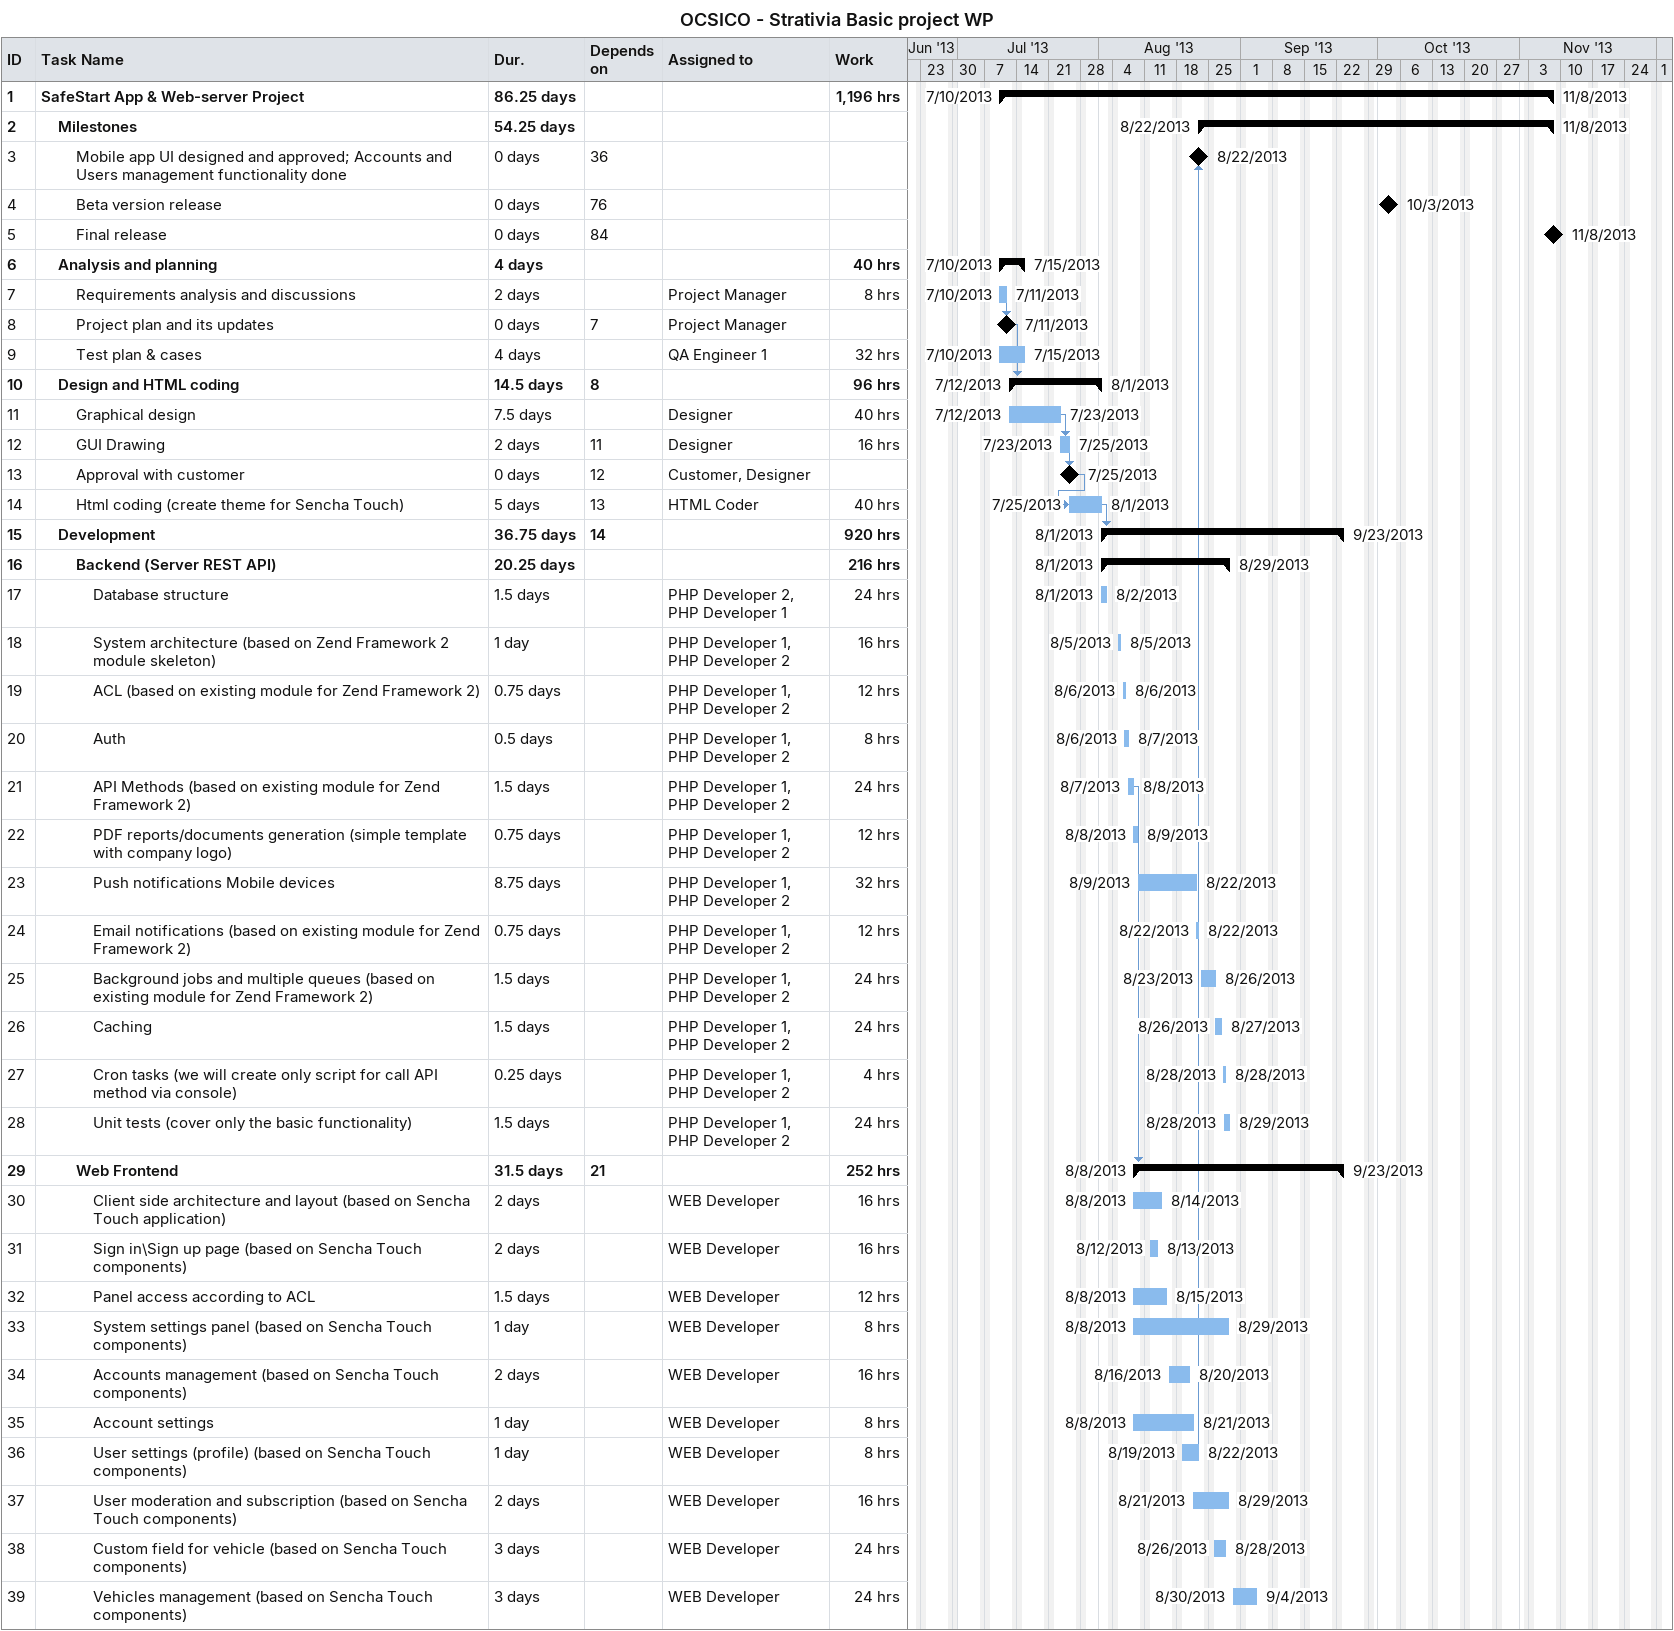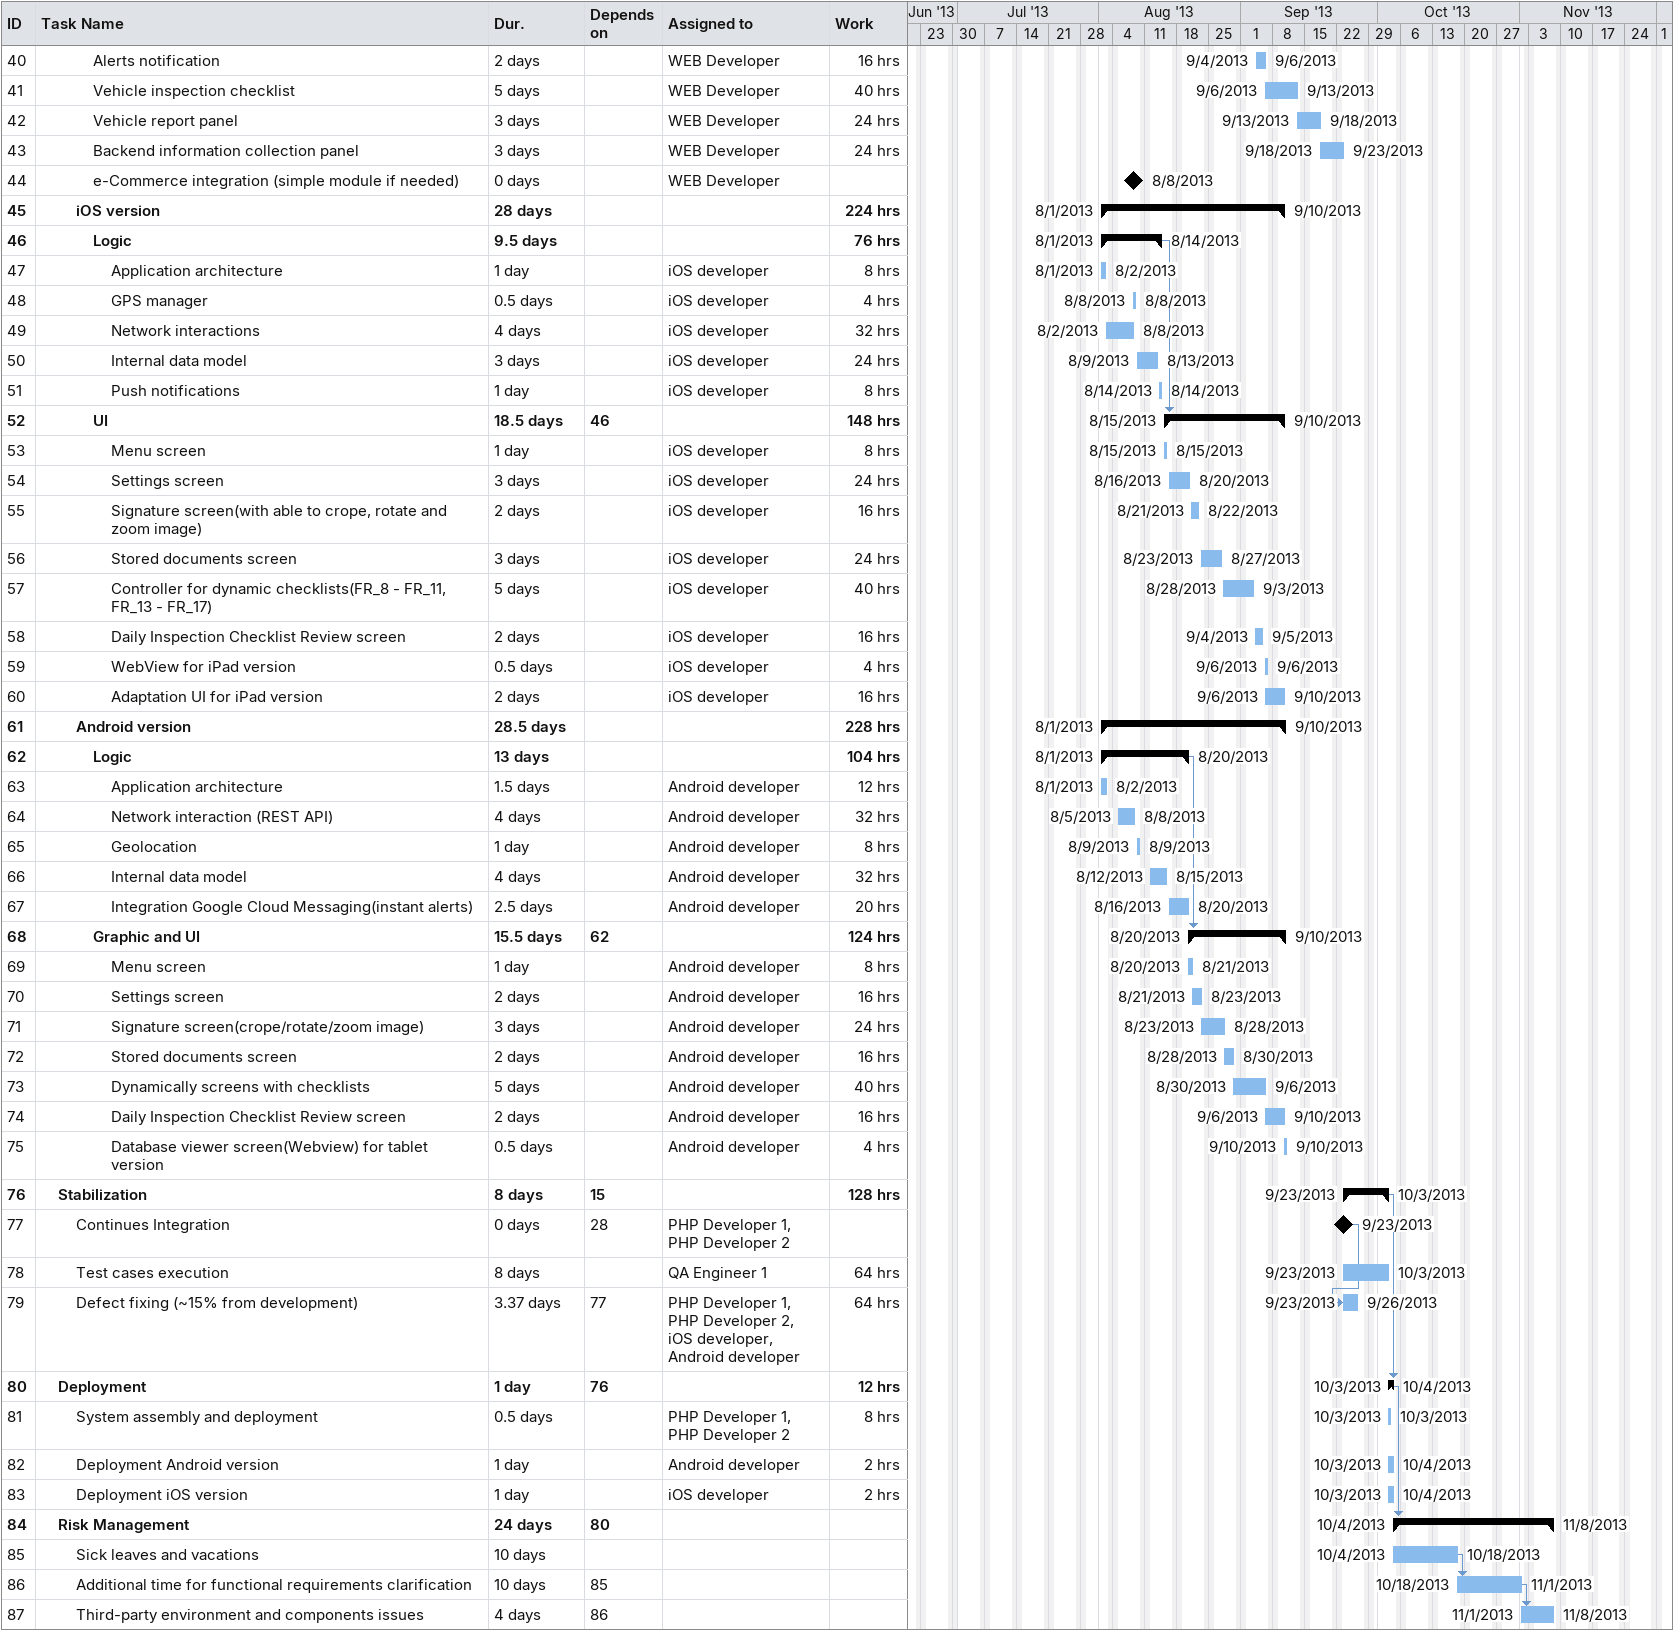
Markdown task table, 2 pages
OCSICO - Strativia Basic project WP

| ID | Level | Task | Duration | Start | Finish | Predecessors | Resources | Work (h) |
|---|---|---|---|---|---|---|---|---|
| 1 | 1 | **SafeStart App & Web-server Project** | 86.25d | 2013-07-10 | 2013-11-08 |  |  | 1196 |
| 2 | 2 | **Milestones** | 54.25d | 2013-08-22 | 2013-11-08 |  |  |  |
| 3 | 3 | Mobile app UI designed and approved; Accounts and Users management functionality done | 0d | 2013-08-22 | 2013-08-22 | 36 |  |  |
| 4 | 3 | Beta version release | 0d | 2013-10-03 | 2013-10-03 | 76 |  |  |
| 5 | 3 | Final release | 0d | 2013-11-08 | 2013-11-08 | 84 |  |  |
| 6 | 2 | **Analysis and planning** | 4d | 2013-07-10 | 2013-07-15 |  |  | 40 |
| 7 | 3 | Requirements analysis and discussions | 2d | 2013-07-10 | 2013-07-11 |  | Project Manager | 8 |
| 8 | 3 | Project plan and its updates | 0d | 2013-07-11 | 2013-07-11 | 7 | Project Manager |  |
| 9 | 3 | Test plan & cases | 4d | 2013-07-10 | 2013-07-15 |  | QA Engineer 1 | 32 |
| 10 | 2 | **Design and HTML coding** | 14.5d | 2013-07-12 | 2013-08-01 | 8 |  | 96 |
| 11 | 3 | Graphical design | 7.5d | 2013-07-12 | 2013-07-23 |  | Designer | 40 |
| 12 | 3 | GUI Drawing | 2d | 2013-07-23 | 2013-07-25 | 11 | Designer | 16 |
| 13 | 3 | Approval with customer | 0d | 2013-07-25 | 2013-07-25 | 12 | Customer, Designer |  |
| 14 | 3 | Html coding (create theme for Sencha Touch) | 5d | 2013-07-25 | 2013-08-01 | 13 | HTML Coder | 40 |
| 15 | 2 | **Development** | 36.75d | 2013-08-01 | 2013-09-23 | 14 |  | 920 |
| 16 | 3 | **Backend (Server REST API)** | 20.25d | 2013-08-01 | 2013-08-29 |  |  | 216 |
| 17 | 4 | Database structure | 1.5d | 2013-08-01 | 2013-08-02 |  | PHP Developer 2, PHP Developer 1 | 24 |
| 18 | 4 | System architecture (based on Zend Framework 2 module skeleton) | 1d | 2013-08-05 | 2013-08-05 |  | PHP Developer 1, PHP Developer 2 | 16 |
| 19 | 4 | ACL (based on existing module for Zend Framework 2) | 0.75d | 2013-08-06 | 2013-08-06 |  | PHP Developer 1, PHP Developer 2 | 12 |
| 20 | 4 | Auth | 0.5d | 2013-08-06 | 2013-08-07 |  | PHP Developer 1, PHP Developer 2 | 8 |
| 21 | 4 | API Methods (based on existing module for Zend Framework 2) | 1.5d | 2013-08-07 | 2013-08-08 |  | PHP Developer 1, PHP Developer 2 | 24 |
| 22 | 4 | PDF reports/documents generation (simple template with company logo) | 0.75d | 2013-08-08 | 2013-08-09 |  | PHP Developer 1, PHP Developer 2 | 12 |
| 23 | 4 | Push notifications Mobile devices | 8.75d | 2013-08-09 | 2013-08-22 |  | PHP Developer 1, PHP Developer 2 | 32 |
| 24 | 4 | Email notifications (based on existing module for Zend Framework 2) | 0.75d | 2013-08-22 | 2013-08-22 |  | PHP Developer 1, PHP Developer 2 | 12 |
| 25 | 4 | Background jobs and multiple queues (based on existing module for Zend Framework 2) | 1.5d | 2013-08-23 | 2013-08-26 |  | PHP Developer 1, PHP Developer 2 | 24 |
| 26 | 4 | Caching | 1.5d | 2013-08-26 | 2013-08-27 |  | PHP Developer 1, PHP Developer 2 | 24 |
| 27 | 4 | Cron tasks (we will create only script for call API method via console) | 0.25d | 2013-08-28 | 2013-08-28 |  | PHP Developer 1, PHP Developer 2 | 4 |
| 28 | 4 | Unit tests (cover only the basic functionality) | 1.5d | 2013-08-28 | 2013-08-29 |  | PHP Developer 1, PHP Developer 2 | 24 |
| 29 | 3 | **Web Frontend** | 31.5d | 2013-08-08 | 2013-09-23 | 21 |  | 252 |
| 30 | 4 | Client side architecture and layout (based on Sencha Touch application) | 2d | 2013-08-08 | 2013-08-14 |  | WEB Developer | 16 |
| 31 | 4 | Sign in\Sign up page (based on Sencha Touch components) | 2d | 2013-08-12 | 2013-08-13 |  | WEB Developer | 16 |
| 32 | 4 | Panel access according to ACL | 1.5d | 2013-08-08 | 2013-08-15 |  | WEB Developer | 12 |
| 33 | 4 | System settings panel (based on Sencha Touch components) | 1d | 2013-08-08 | 2013-08-29 |  | WEB Developer | 8 |
| 34 | 4 | Accounts management (based on Sencha Touch components) | 2d | 2013-08-16 | 2013-08-20 |  | WEB Developer | 16 |
| 35 | 4 | Account settings | 1d | 2013-08-08 | 2013-08-21 |  | WEB Developer | 8 |
| 36 | 4 | User settings (profile) (based on Sencha Touch components) | 1d | 2013-08-19 | 2013-08-22 |  | WEB Developer | 8 |
| 37 | 4 | User moderation and subscription (based on Sencha Touch components) | 2d | 2013-08-21 | 2013-08-29 |  | WEB Developer | 16 |
| 38 | 4 | Custom field for vehicle (based on Sencha Touch components) | 3d | 2013-08-26 | 2013-08-28 |  | WEB Developer | 24 |
| 39 | 4 | Vehicles management (based on Sencha Touch components) | 3d | 2013-08-30 | 2013-09-04 |  | WEB Developer | 24 |
| 40 | 4 | Alerts notification | 2d | 2013-09-04 | 2013-09-06 |  | WEB Developer | 16 |
| 41 | 4 | Vehicle inspection checklist | 5d | 2013-09-06 | 2013-09-13 |  | WEB Developer | 40 |
| 42 | 4 | Vehicle report panel | 3d | 2013-09-13 | 2013-09-18 |  | WEB Developer | 24 |
| 43 | 4 | Backend information collection panel | 3d | 2013-09-18 | 2013-09-23 |  | WEB Developer | 24 |
| 44 | 4 | e-Commerce integration (simple module if needed) | 0d | 2013-08-08 | 2013-08-08 |  | WEB Developer |  |
| 45 | 3 | **iOS version** | 28d | 2013-08-01 | 2013-09-10 |  |  | 224 |
| 46 | 4 | **Logic** | 9.5d | 2013-08-01 | 2013-08-14 |  |  | 76 |
| 47 | 5 | Application architecture | 1d | 2013-08-01 | 2013-08-02 |  | iOS developer | 8 |
| 48 | 5 | GPS manager | 0.5d | 2013-08-08 | 2013-08-08 |  | iOS developer | 4 |
| 49 | 5 | Network interactions | 4d | 2013-08-02 | 2013-08-08 |  | iOS developer | 32 |
| 50 | 5 | Internal data model | 3d | 2013-08-09 | 2013-08-13 |  | iOS developer | 24 |
| 51 | 5 | Push notifications | 1d | 2013-08-14 | 2013-08-14 |  | iOS developer | 8 |
| 52 | 4 | **UI** | 18.5d | 2013-08-15 | 2013-09-10 | 46 |  | 148 |
| 53 | 5 | Menu screen | 1d | 2013-08-15 | 2013-08-15 |  | iOS developer | 8 |
| 54 | 5 | Settings screen | 3d | 2013-08-16 | 2013-08-20 |  | iOS developer | 24 |
| 55 | 5 | Signature screen(with able to crope, rotate and zoom image) | 2d | 2013-08-21 | 2013-08-22 |  | iOS developer | 16 |
| 56 | 5 | Stored documents screen | 3d | 2013-08-23 | 2013-08-27 |  | iOS developer | 24 |
| 57 | 5 | Controller for dynamic checklists(FR_8 - FR_11, FR_13 - FR_17) | 5d | 2013-08-28 | 2013-09-03 |  | iOS developer | 40 |
| 58 | 5 | Daily Inspection Checklist Review screen | 2d | 2013-09-04 | 2013-09-05 |  | iOS developer | 16 |
| 59 | 5 | WebView for iPad version | 0.5d | 2013-09-06 | 2013-09-06 |  | iOS developer | 4 |
| 60 | 5 | Adaptation UI for iPad version | 2d | 2013-09-06 | 2013-09-10 |  | iOS developer | 16 |
| 61 | 3 | **Android version** | 28.5d | 2013-08-01 | 2013-09-10 |  |  | 228 |
| 62 | 4 | **Logic** | 13d | 2013-08-01 | 2013-08-20 |  |  | 104 |
| 63 | 5 | Application architecture | 1.5d | 2013-08-01 | 2013-08-02 |  | Android developer | 12 |
| 64 | 5 | Network interaction (REST API) | 4d | 2013-08-05 | 2013-08-08 |  | Android developer | 32 |
| 65 | 5 | Geolocation | 1d | 2013-08-09 | 2013-08-09 |  | Android developer | 8 |
| 66 | 5 | Internal data model | 4d | 2013-08-12 | 2013-08-15 |  | Android developer | 32 |
| 67 | 5 | Integration Google Cloud Messaging(instant alerts) | 2.5d | 2013-08-16 | 2013-08-20 |  | Android developer | 20 |
| 68 | 4 | **Graphic and UI** | 15.5d | 2013-08-20 | 2013-09-10 | 62 |  | 124 |
| 69 | 5 | Menu screen | 1d | 2013-08-20 | 2013-08-21 |  | Android developer | 8 |
| 70 | 5 | Settings screen | 2d | 2013-08-21 | 2013-08-23 |  | Android developer | 16 |
| 71 | 5 | Signature screen(crope/rotate/zoom image) | 3d | 2013-08-23 | 2013-08-28 |  | Android developer | 24 |
| 72 | 5 | Stored documents screen | 2d | 2013-08-28 | 2013-08-30 |  | Android developer | 16 |
| 73 | 5 | Dynamically screens with checklists | 5d | 2013-08-30 | 2013-09-06 |  | Android developer | 40 |
| 74 | 5 | Daily Inspection Checklist Review screen | 2d | 2013-09-06 | 2013-09-10 |  | Android developer | 16 |
| 75 | 5 | Database viewer screen(Webview) for tablet version | 0.5d | 2013-09-10 | 2013-09-10 |  | Android developer | 4 |
| 76 | 2 | **Stabilization** | 8d | 2013-09-23 | 2013-10-03 | 15 |  | 128 |
| 77 | 3 | Continues Integration | 0d | 2013-09-23 | 2013-09-23 | 28 | PHP Developer 1, PHP Developer 2 |  |
| 78 | 3 | Test cases execution | 8d | 2013-09-23 | 2013-10-03 |  | QA Engineer 1 | 64 |
| 79 | 3 | Defect fixing (~15% from development) | 3.37d | 2013-09-23 | 2013-09-26 | 77 | PHP Developer 1, PHP Developer 2, iOS developer, Android developer | 64 |
| 80 | 2 | **Deployment** | 1d | 2013-10-03 | 2013-10-04 | 76 |  | 12 |
| 81 | 3 | System assembly and deployment | 0.5d | 2013-10-03 | 2013-10-03 |  | PHP Developer 1, PHP Developer 2 | 8 |
| 82 | 3 | Deployment Android version | 1d | 2013-10-03 | 2013-10-04 |  | Android developer | 2 |
| 83 | 3 | Deployment iOS version | 1d | 2013-10-03 | 2013-10-04 |  | iOS developer | 2 |
| 84 | 2 | **Risk Management** | 24d | 2013-10-04 | 2013-11-08 | 80 |  |  |
| 85 | 3 | Sick leaves and vacations | 10d | 2013-10-04 | 2013-10-18 |  |  |  |
| 86 | 3 | Additional time for functional requirements clarification | 10d | 2013-10-18 | 2013-11-01 | 85 |  |  |
| 87 | 3 | Third-party environment and components issues | 4d | 2013-11-01 | 2013-11-08 | 86 |  |  |
